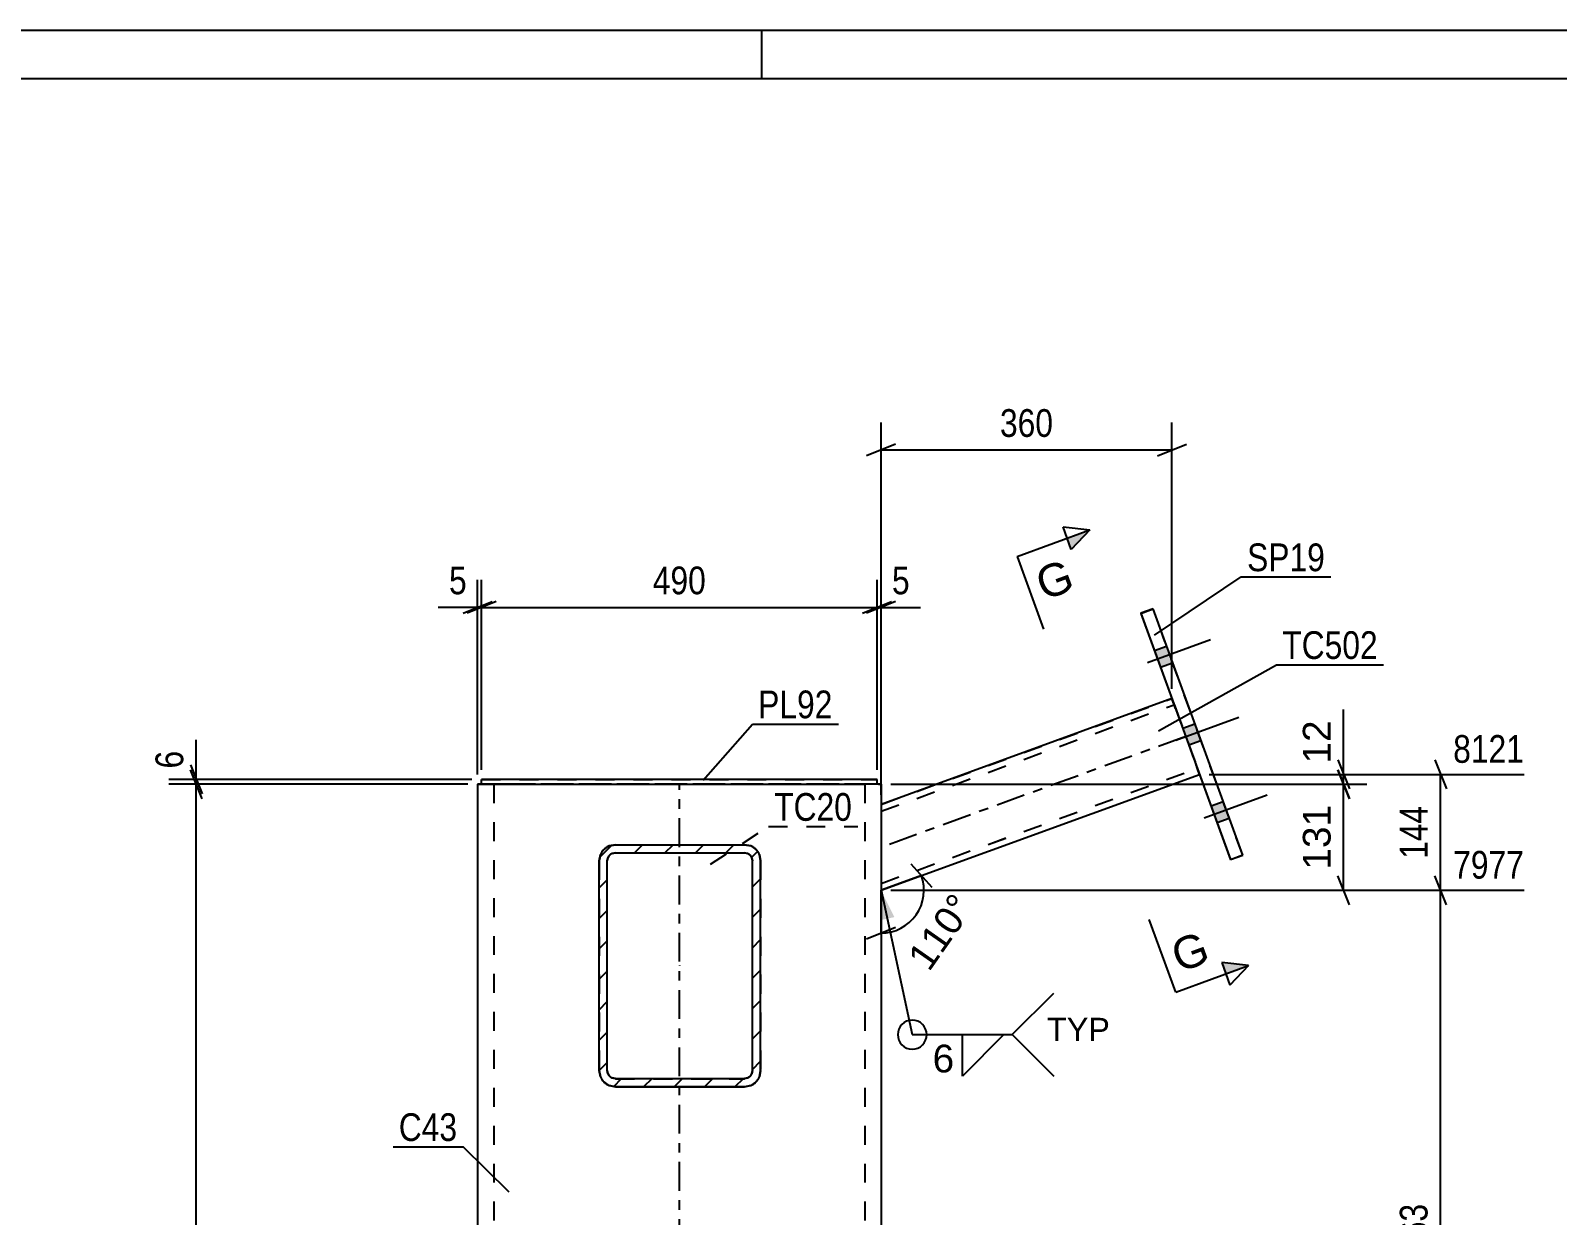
# Model space of a CAD drawing. Header units: millimetres. Extents: x -162 to 432, y -197 to 223.
# Drawn here: x 146.6 to 304.3, y 100.7 to 223.1 of the extents above; entities that cross this region are included whole.
import ezdxf

# ---------------------------------------------------------------- set-up
doc = ezdxf.new("R2010")
doc.units = ezdxf.units.MM
doc.linetypes.add('DXK_LINE_DOT2', pattern=[3.9198, 1.9599, -1.9599])
doc.linetypes.add('DXK_LINE_DOT3', pattern=[5.918699999999999, 2.979, -0.9799, 0.9799, -0.9799])
doc.styles.add('Arial', font='ARIAL.TTF', dxfattribs={"height": 0.2})
doc.styles.add('Arial Narrow', font='ARIALN.TTF', dxfattribs={"height": 0.2})

# ---------------------------------------------------------------- blocks, each defined once
blk = doc.blocks.new('Unknown-284928399-1134')
at = {"color": 5, "linetype": 'Continuous'}
for p, q in [((432.1239503270788, 223.1132225571547), (-161.8760496729213, 223.1132225571547)), ((222.1239503270787, 218.1132225571547), (222.1239503270787, 223.1132225571547)), ((427.1239503270788, 218.1132225571547), (-156.8760496729213, 218.1132225571547))]:
    blk.add_line(p, q, dxfattribs=at)
blk = doc.blocks.new('Part-284928399-2616 - 2602')
at = {"linetype": 'Continuous'}
h = blk.add_hatch(dxfattribs=at)
h.set_pattern_fill('', scale=0.7, style=0, pattern_type=0)
h.set_pattern_definition([(45, (205.3224310477787, 115.6688946271907), (-1.571544821187102, 1.571544821187102), [])])
h.paths.add_polyline_path([(205.322431047786, 137.3355616392897), (205.3224310477812, 115.6688946272806), (205.4492984935951, 115.0310888965062), (205.8105864124707, 114.4903833065187), (206.3512919938385, 114.1290953818857), (206.9890977144478, 114.0022279340491), (220.3224310477812, 114.0022279340488), (220.9602367683905, 114.1290953818857), (221.5009423497583, 114.4903833065185), (221.8622302686339, 115.0310888965062), (221.9890977144478, 115.6688946272806), (221.9890977144527, 137.3355616392897), (221.8622302686387, 137.9733673700644), (221.5009423497632, 138.5140729600516), (220.9602367683953, 138.8753608846845), (220.322431047786, 139.0022283325212), (206.9890977144527, 139.0022283325215), (206.3512919938433, 138.8753608846845), (205.8105864124755, 138.5140729600516), (205.4492984935999, 137.9733673700644)])
h.paths.add_polyline_path([(206.3998420634641, 137.9248172996707), (206.6701948541492, 138.1054612619873), (206.9890977144527, 138.1688949859056), (220.322431047786, 138.1688949859056), (220.6413339080895, 138.1054612619873), (220.9116866987746, 137.9248172996707), (221.0923306582112, 137.6544645046769), (221.1557643811194, 137.3355616392897), (221.1557643811145, 115.6688946272806), (221.0923306582063, 115.3499917618934), (220.9116866987698, 115.0796389668994), (220.6413339080846, 114.898995004583), (220.3224310477812, 114.8355612806648), (206.9890977144478, 114.8355612806648), (206.6701948541444, 114.898995004583), (206.3998420634592, 115.0796389668997), (206.2191981040227, 115.3499917618934), (206.1557643811145, 115.6688946272806), (206.1557643811194, 137.3355616392897), (206.2191981040275, 137.6544645046773)])
at = {"color": 2, "linetype": 'Continuous'}
for p, q in [((206.9890977144527, 139.0022283325215), (206.3512919938433, 138.8753608846845)), ((206.9890977144527, 139.0022283325215), (220.322431047786, 139.0022283325212)), ((220.9602367683953, 138.8753608846845), (220.322431047786, 139.0022283325212)), ((205.4492984935999, 137.9733673700644), (205.322431047786, 137.3355616392897)), ((205.3224310477812, 115.6688946272806), (205.322431047786, 137.3355616392897)), ((206.1557643811194, 137.3355616392897), (206.2191981040275, 137.6544645046773)), ((206.1557643811145, 115.6688946272806), (206.1557643811194, 137.3355616392897)), ((206.6701948541492, 138.1054612619873), (206.9890977144527, 138.1688949859056)), ((206.9890977006502, 138.1664046783711), (206.6701948403467, 138.1029709564751)), ((206.9890977006502, 138.1664046783711), (206.9890977144527, 138.1688949859056)), ((206.9890977144527, 138.1688949859056), (220.322431047786, 138.1688949859056)), ((206.9890977006502, 138.1664046783711), (220.3224310339835, 138.1664046783686)), ((220.3224310339835, 138.1664046783686), (220.322431047786, 138.1688949859056)), ((220.322431047786, 138.1688949859056), (220.6413339080895, 138.1054612619873)), ((220.641333894287, 138.1029709564727), (220.3224310339835, 138.1664046783686)), ((221.0923306582112, 137.6544645046769), (221.1557643811194, 137.3355616392897)), ((221.1557643811145, 115.6688946272806), (221.1557643811194, 137.3355616392897)), ((221.9890977144527, 137.3355616392897), (221.8622302686387, 137.9733673700644)), ((221.9890977144478, 115.6688946272806), (221.9890977144527, 137.3355616392897)), ((205.3224310477812, 115.6688946272806), (205.4492984935951, 115.0310888965062)), ((206.2191981040227, 115.3499917618934), (206.1557643811145, 115.6688946272806)), ((221.1557643811145, 115.6688946272806), (221.0923306582063, 115.3499917618934)), ((221.8622302686339, 115.0310888965062), (221.9890977144478, 115.6688946272806)), ((205.810586398673, 114.4878937537965), (205.8105864124707, 114.4903833065187)), ((206.3512919938385, 114.1290953818857), (206.9890977144478, 114.0022279340491)), ((206.9890977006502, 113.9997383968878), (206.3512919800409, 114.1266058406803)), ((206.9890977144478, 114.8355612806648), (206.6701948541444, 114.898995004583)), ((206.9890977144478, 114.8355612806648), (220.3224310477812, 114.8355612806648)), ((206.9890977006502, 113.9997383968878), (206.9890977144478, 114.0022279340491)), ((206.9890977144478, 114.0022279340491), (220.3224310477812, 114.0022279340488)), ((206.9890977006502, 113.9997383968878), (220.3224310339835, 113.9997383968853)), ((220.6413339080846, 114.898995004583), (220.3224310477812, 114.8355612806648)), ((220.3224310477812, 114.0022279340488), (220.9602367683905, 114.1290953818857)), ((220.9602367545928, 114.1266058406778), (220.3224310339835, 113.9997383968853)), ((220.3224310339835, 113.9997383968853), (220.3224310477812, 114.0022279340488)), ((221.5009423359607, 114.4878937537938), (221.5009423497583, 114.4903833065185))]:
    blk.add_line(p, q, dxfattribs=at)
at = {"color": 7, "linetype": 'DXK_LINE_DOT2'}
for p, q in [((206.3512919800409, 138.87287055463), (206.9890977006502, 138.9997379984224)), ((206.9890977006502, 138.9997379984224), (206.9890977144527, 139.0022283325215)), ((206.9890977006502, 138.9997379984224), (220.3224310339835, 138.99973799842)), ((220.3224310339835, 138.99973799842), (220.322431047786, 139.0022283325212)), ((220.3224310339835, 138.99973799842), (220.9602367545928, 138.8728705546272)), ((205.3224310339835, 137.3330713583203), (205.4492984797974, 137.9708770687629)), ((205.322431047786, 137.3355616392897), (205.3224310339835, 115.6664050369905)), ((206.219198090225, 137.6519742135415), (206.1557643673169, 137.3330713583203)), ((206.1557643673169, 137.3330713583203), (206.1557643811194, 137.3355616392897)), ((206.1557643673169, 115.6664050369903), (206.1557643673169, 137.3330713583203)), ((206.3998420496616, 137.9223269999168), (206.3998420634641, 137.9248172996707)), ((220.9116866849721, 137.9223269999141), (220.9116866987746, 137.9248172996707)), ((221.1557643673169, 137.3330713583176), (221.0923306444087, 137.6519742135387)), ((221.1557643673169, 137.3330713583176), (221.1557643811194, 137.3355616392897)), ((221.1557643673169, 115.6664050369876), (221.1557643673169, 137.3330713583176)), ((221.8622302548362, 137.9708770687599), (221.9890977006502, 137.3330713583172)), ((221.9890977144527, 137.3355616392897), (221.9890977006502, 115.6664050369876)), ((205.4492984797974, 115.0285993265475), (205.3224310339835, 115.6664050369905)), ((206.1557643673169, 115.6664050369903), (206.1557643811145, 115.6688946272806)), ((206.1557643673169, 115.6664050369903), (206.219198090225, 115.347502181769)), ((221.0923306444087, 115.3475021817663), (221.1557643673169, 115.6664050369876)), ((221.1557643673169, 115.6664050369876), (221.1557643811145, 115.6688946272806)), ((221.9890977006502, 115.6664050369876), (221.8622302548362, 115.0285993265446)), ((221.9890977006502, 115.6664050369876), (221.9890977144478, 115.6688946272806)), ((206.6701948403467, 114.8965054388354), (206.9890977006502, 114.8330717169388)), ((206.9890977006502, 114.8330717169388), (206.9890977144478, 114.8355612806648)), ((206.9890977006502, 114.8330717169388), (220.3224310339835, 114.8330717169364)), ((220.3224310339835, 114.8330717169364), (220.641333894287, 114.896505438833)), ((220.3224310339835, 114.8330717169364), (220.3224310477812, 114.8355612806648))]:
    blk.add_line(p, q, dxfattribs=at)
at = {"color": 7, "linetype": 'DXK_LINE_DOT3'}
blk.add_line((213.6557643573171, 126.4979527694832), (213.6557643812624, 126.5022281328934), dxfattribs=at)
at = {"color": 2, "linetype": 'Continuous'}
for centre, radius, start, end in [((206.9890977318132, 137.3355616566371), 1.666666679958127, 112.5000004567499, 157.5000004564774), ((220.3224310304255, 137.3355616566371), 1.66666667995812, 22.49999954352258, 67.49999954325013), ((206.9890977231343, 137.3355616479634), 0.8333333399792299, 112.5000004567526, 157.5000004564674), ((206.9890976919656, 137.3330713496518), 0.8333333266810705, 112.4999995430873, 157.4999995437202), ((220.3224310391101, 137.3355616479693), 0.8333333399716439, 22.49999954328529, 67.4999995434502), ((220.3224310426679, 137.3330713496495), 0.8333333266810575, 22.50000045624833, 67.50000045689985), ((206.9890977231295, 115.6688946186067), 0.8333333399791785, 202.4999995435002, 247.4999995432361), ((220.3224310391152, 115.668894618591), 0.8333333399585764, 292.5000004561776, 337.500000457087), ((206.9890977318084, 115.6688946099329), 1.666666679957913, 202.4999995435039, 247.4999995432464), ((206.9890976833038, 115.666405054352), 1.666666653394997, 202.5000004567472, 247.5000004564442), ((220.3224310304206, 115.6688946099329), 1.66666667995791, 292.5000004567536, 337.5000004564961), ((220.32243105133, 115.6664050543498), 1.666666653395263, 292.499999543551, 337.4999995432285)]:
    blk.add_arc(centre, radius, start, end, dxfattribs=at)
at = {"color": 7, "linetype": 'DXK_LINE_DOT2'}
for centre, radius, start, end in [((206.9890976833037, 137.3330713409581), 1.666666653395105, 112.499999543553, 157.4999995432411), ((220.32243105133, 137.3330713409556), 1.666666653394898, 22.50000045674067, 67.50000045644347), ((206.9890976919654, 115.6664050456585), 0.8333333266808655, 202.5000004562739, 247.5000004569183), ((220.3224310426684, 115.6664050456562), 0.833333326680869, 292.4999995430691, 337.4999995436955)]:
    blk.add_arc(centre, radius, start, end, dxfattribs=at)
blk = doc.blocks.new('Part-284928399-2638 - 2602')
at = {"color": 2, "linetype": 'Continuous'}
for p, q in [((234.0108684441312, 145.7441903062114), (193.1775351107978, 145.7441903062114)), ((193.1775351107978, 145.2441903146787), (193.1775351107978, 145.7441903062114)), ((193.1775351107978, 145.2441903146787), (194.5747457027964, 145.2441903146787)), ((234.0108684441312, 145.2441903146787), (232.6136578521222, 145.2441903146787)), ((234.0108684441312, 145.2441903146787), (234.0108684441312, 145.7441903062114))]:
    blk.add_line(p, q, dxfattribs=at)
at = {"color": 7, "linetype": 'DXK_LINE_DOT2'}
for p, q in [((193.1775351107978, 145.7366755537541), (234.0108684441312, 145.7366755537541)), ((193.1775351107978, 145.2366755622215), (193.1775351107978, 145.2441903146787)), ((193.1775351107978, 145.2366755622215), (193.1775351107978, 145.2441903146787)), ((234.0108684441312, 145.2366755622215), (193.1775351107978, 145.2366755622215)), ((232.6136578521222, 145.2441903146787), (194.5747457027964, 145.2441903146787)), ((234.0108684441312, 145.2366755622215), (234.0108684441312, 145.2441903146787)), ((234.0108684441312, 145.2441903146787), (234.0108684441312, 145.2366755622215))]:
    blk.add_line(p, q, dxfattribs=at)
blk = doc.blocks.new('Part-284928399-2661 - 2602')
at = {"linetype": 'Continuous'}
blk.add_hatch(color=2, dxfattribs=at).paths.add_polyline_path([(192.7608684441312, 31.21634803944252), (191.9608684322102, 32.61634801560066), (193.5608684560521, 32.61634801560066)])
at = {"color": 2, "linetype": 'Continuous'}
for p, q in [((192.7608684441312, 145.2436535466462), (193.014603335759, 145.2438883034841)), ((192.7608684441312, 145.2436535466462), (192.7608684441312, 97.32261047777375)), ((193.014603335759, 145.2438883034841), (193.1775351107978, 145.2439331793713)), ((194.5747457028045, 145.244190314679), (194.8185903362483, 145.2442202997881)), ((194.8185903362483, 145.2442202997881), (196.0942017774645, 145.2442669958263)), ((196.0942017774645, 145.2442669958263), (231.0942017774645, 145.2442669958263)), ((231.0942017774645, 145.2442669958263), (232.3698132186807, 145.2442202997881)), ((232.6136578521245, 145.244190314679), (232.3698132186807, 145.2442202997881)), ((234.1738002191699, 145.2438883034841), (234.0108684441312, 145.2439331793713)), ((234.1738002191699, 145.2438883034841), (234.4275351107978, 145.2436535466462)), ((234.4275351107978, 145.2436535466462), (234.4275351107978, 97.32261047777375)), ((192.7608684441312, 97.22261047777374), (192.7608684441312, 31.31008955223842)), ((234.4275351107978, 97.22261047777374), (234.4275351107978, 31.31008955223842)), ((192.7608684441312, 31.21634803944252), (191.9608684322102, 32.61634801560066)), ((191.9608684322102, 32.61634801560066), (193.5608684560521, 32.61634801560066)), ((193.5608684560521, 32.61634801560066), (192.7608684441312, 31.21634803944252)), ((192.7608684441312, 31.21008955223842), (192.7608684441312, 14.54372961016185)), ((234.4275351107978, 31.21008955223842), (234.4275351107978, 14.54372961016185))]:
    blk.add_line(p, q, dxfattribs=at)
at = {"color": 7, "linetype": 'DXK_LINE_DOT2'}
for p, q in [((193.014603335759, 145.2369775734165), (192.7608684441312, 145.2372123302542)), ((193.7371791735102, 145.2367785561791), (193.014603335759, 145.2369775734165)), ((193.1775351107978, 145.2439331793713), (193.7371791735102, 145.2440873207215)), ((193.7371791735102, 145.2440873207215), (194.5747457028045, 145.244190314679)), ((194.8185903362483, 145.2366455771125), (193.7371791735102, 145.2367785561791)), ((194.5544025566118, 145.2437709250652), (194.4275351107978, 145.2436535466462)), ((194.4275351107978, 145.2436535466462), (194.4275351107978, 97.32261047777375)), ((194.4275351107978, 145.2372123302542), (194.5544025566118, 145.2370949518353)), ((194.9156904754873, 145.243870433684), (194.5544025566118, 145.2437709250652)), ((194.5544025566118, 145.2370949518353), (194.9156904754873, 145.2369954432166)), ((196.0942017774645, 145.2365988810739), (194.8185903362483, 145.2366455771125)), ((195.4563960568552, 145.2439369232173), (194.9156904754873, 145.243870433684)), ((194.9156904754873, 145.2369954432166), (195.4563960568552, 145.2369289536833)), ((196.0942017774645, 145.2439602712362), (195.4563960568552, 145.2439369232173)), ((195.4563960568552, 145.2369289536833), (196.0942017774645, 145.236905605664)), ((196.0942017774645, 145.2439602712362), (231.0942017774645, 145.2439602712362)), ((196.0942017774645, 145.236905605664), (231.0942017774645, 145.236905605664)), ((196.0942017774645, 145.2365988810739), (231.0942017774645, 145.2365988810739)), ((231.7320074980738, 145.2439369232173), (231.0942017774645, 145.2439602712362)), ((231.0942017774645, 145.236905605664), (231.7320074980738, 145.2369289536833)), ((232.3698132186807, 145.2366455771125), (231.0942017774645, 145.2365988810739)), ((232.2727130794417, 145.243870433684), (231.7320074980738, 145.2439369232173)), ((231.7320074980738, 145.2369289536833), (232.2727130794417, 145.2369954432166)), ((232.6340009983172, 145.2437709250652), (232.2727130794417, 145.243870433684)), ((232.2727130794417, 145.2369954432166), (232.6340009983172, 145.2370949518353)), ((233.4512243814189, 145.2367785561791), (232.3698132186807, 145.2366455771125)), ((233.4512243814189, 145.2440873207215), (232.6136578521245, 145.244190314679)), ((232.7608684441312, 145.2436535466462), (232.6340009983172, 145.2437709250652)), ((232.6340009983172, 145.2370949518353), (232.7608684441312, 145.2372123302542)), ((232.7608684441312, 145.2436535466462), (232.7608684441312, 97.32261047777375)), ((234.0108684441312, 145.2439331793713), (233.4512243814189, 145.2440873207215)), ((234.1738002191699, 145.2369775734165), (233.4512243814189, 145.2367785561791)), ((234.4275351107978, 145.2372123302542), (234.1738002191699, 145.2369775734165)), ((194.4275351107978, 97.22261047777374), (194.4275351107978, 31.31008955223842)), ((232.7608684441312, 97.22261047777374), (232.7608684441312, 31.31008955223842)), ((194.4275351107978, 31.21008955223842), (194.4275351107978, 2.03636843168448)), ((232.7608684441312, 31.21008955223842), (232.7608684441312, 2.03636843168448)), ((192.7608684441312, 14.54372961016185), (192.7608684441312, 2.03636843168448)), ((234.4275351107978, 14.54372961016185), (234.4275351107978, 2.03636843168448)), ((193.014603335759, 2.043044404914232), (192.7608684441312, 2.042809648076457)), ((192.7608684441312, 2.03636843168448), (192.7608684441312, 2.042809648076457)), ((192.7608684441312, 2.03636843168448), (193.014603335759, 2.036133674846553)), ((193.7371791735102, 2.043243422151647), (193.014603335759, 2.043044404914232)), ((193.014603335759, 2.036133674846553), (193.7371791735102, 2.035934657609137)), ((194.8185903362483, 2.043376401218268), (193.7371791735102, 2.043243422151647)), ((193.7371791735102, 2.035934657609137), (194.8185903362483, 2.035801678542668)), ((194.4275351107978, 2.042809648076457), (194.5544025566118, 2.042927026495268)), ((194.4275351107978, 2.03636843168448), (194.4275351107978, 2.042809648076457)), ((194.5544025566118, 2.036251053265516), (194.4275351107978, 2.03636843168448)), ((194.5544025566118, 2.042927026495268), (194.9156904754873, 2.043026535113976)), ((194.9156904754873, 2.036151544646808), (194.5544025566118, 2.036251053265516)), ((196.0942017774645, 2.043423097256645), (194.8185903362483, 2.043376401218268)), ((194.8185903362483, 2.035801678542668), (196.0942017774645, 2.035754982504292)), ((194.9156904754873, 2.043026535113976), (195.4563960568552, 2.043093024647286)), ((195.4563960568552, 2.036085055113498), (194.9156904754873, 2.036151544646808)), ((195.4563960568552, 2.043093024647286), (196.0942017774645, 2.043116372666551)), ((196.0942017774645, 2.036061707094385), (195.4563960568552, 2.036085055113498)), ((196.0942017774645, 2.043423097256645), (231.0942017774645, 2.043423097256645)), ((196.0942017774645, 2.043116372666551), (231.0942017774645, 2.043116372666551)), ((196.0942017774645, 2.036061707094385), (231.0942017774645, 2.036061707094385)), ((196.0942017774645, 2.035754982504292), (231.0942017774645, 2.035754982504292)), ((232.3698132186807, 2.043376401218268), (231.0942017774645, 2.043423097256645)), ((231.0942017774645, 2.043116372666551), (231.7320074980738, 2.043093024647286)), ((231.7320074980738, 2.036085055113498), (231.0942017774645, 2.036061707094385)), ((231.0942017774645, 2.035754982504292), (232.3698132186807, 2.035801678542668)), ((231.7320074980738, 2.043093024647286), (232.2727130794417, 2.043026535113976)), ((232.2727130794417, 2.036151544646808), (231.7320074980738, 2.036085055113498)), ((232.2727130794417, 2.043026535113976), (232.6340009983172, 2.042927026495268)), ((232.6340009983172, 2.036251053265516), (232.2727130794417, 2.036151544646808)), ((233.4512243814189, 2.043243422151647), (232.3698132186807, 2.043376401218268)), ((232.3698132186807, 2.035801678542668), (233.4512243814189, 2.035934657609137)), ((232.6340009983172, 2.042927026495268), (232.7608684441312, 2.042809648076457)), ((232.7608684441312, 2.03636843168448), (232.6340009983172, 2.036251053265516)), ((232.7608684441312, 2.03636843168448), (232.7608684441312, 2.042809648076457)), ((234.1738002191699, 2.043044404914232), (233.4512243814189, 2.043243422151647)), ((233.4512243814189, 2.035934657609137), (234.1738002191699, 2.036133674846553)), ((234.4275351107978, 2.042809648076457), (234.1738002191699, 2.043044404914232)), ((234.1738002191699, 2.036133674846553), (234.4275351107978, 2.03636843168448)), ((234.4275351107978, 2.03636843168448), (234.4275351107978, 2.042809648076457))]:
    blk.add_line(p, q, dxfattribs=at)
at = {"color": 7, "linetype": 'DXK_LINE_DOT3'}
for p, q in [((213.5942017774645, 97.32261047777375), (213.5942017774645, 145.240432937915)), ((213.5942017774645, 31.31008955223842), (213.5942017774645, 97.22261047777374)), ((213.5942017774645, 2.039589039880468), (213.5942017774645, 31.21008955223842))]:
    blk.add_line(p, q, dxfattribs=at)
at = {"color": 2, "linetype": 'Continuous'}
blk.add_circle((192.7608684441312, 32.11634801560066), 1, dxfattribs=at)
blk = doc.blocks.new('Part-284928399-2689 - 2602')
at = {"color": 2, "linetype": 'Continuous'}
for p, q in [((262.5134233982166, 163.3589264921907), (261.2605001725818, 162.902898903585)), ((261.2605001725818, 162.902898903585), (270.523560718412, 137.4528963136766)), ((261.2605001725818, 162.902898903585), (261.2605226244893, 162.8979227810547)), ((261.2605226244893, 162.8979227810547), (261.2621020961913, 162.8984976627847)), ((261.2605226244893, 162.8979227810547), (264.4659981103476, 154.0909675621656)), ((271.7764839440467, 137.9089239022823), (262.5134233982166, 163.3589264921907)), ((267.3161705859878, 146.2601975345013), (270.5235831703195, 137.4479201911459)), ((270.523560718412, 137.4528963136766), (271.7764839440467, 137.9089239022823)), ((270.523560718412, 137.4528963136766), (270.5235831703195, 137.4479201911459)), ((271.7765063959542, 137.9039477797519), (270.5235831703195, 137.4479201911459)), ((271.7765063959542, 137.9039477797519), (271.7749044723447, 137.9083490205523)), ((271.7764839440467, 137.9089239022823), (271.7765063959542, 137.9039477797519))]:
    blk.add_line(p, q, dxfattribs=at)
at = {"color": 7, "linetype": 'DXK_LINE_DOT2'}
for p, q in [((261.2621020961913, 162.8984976627847), (262.5134458501241, 163.3539503696601)), ((262.5134458501241, 163.3539503696601), (262.5134233982166, 163.3589264921907)), ((271.7749044723447, 137.9083490205523), (262.5134458501241, 163.3539503696601)), ((264.4659981103476, 154.0909675621656), (267.3161705859878, 146.2601975345013))]:
    blk.add_line(p, q, dxfattribs=at)
blk = doc.blocks.new('Bolt-284928399-2714 - 2602')
at = {"linetype": 'Continuous'}
for points in [[(262.6570892204777, 159.0649018502016), (263.2841271745103, 157.3421324183526), (264.5370504002178, 157.7981600069841), (263.9100124461852, 159.5209294388331)], [(262.6570963014639, 159.0633324577112), (263.2841342554966, 157.3405630258622), (264.537057481204, 157.7965906144937), (263.9100195271714, 159.5193600463427)], [(262.6571033824501, 159.0617630652209), (263.2841413364828, 157.3389936333719), (264.5370645621903, 157.7950212220034), (263.9100266081576, 159.5177906538524)], [(265.5785160080087, 151.0383625718458), (266.2055539620414, 149.3155931399967), (267.4584771877489, 149.7716207286282), (266.8314392337162, 151.4943901604773)], [(265.5785301699811, 151.0352237868652), (266.2055681240138, 149.312454355016), (267.4584913497213, 149.7684819436475), (266.8314533956886, 151.4912513754967)], [(268.4999427955398, 143.01182329349), (269.1269807495725, 141.2890538616409), (270.3799039752799, 141.7450814502724), (269.7528660212473, 143.4678508821215)], [(268.499949876526, 143.0102539009997), (269.1269878305586, 141.2874844691506), (270.3799110562661, 141.7435120577821), (269.7528731022335, 143.4662814896312)], [(268.4999569575122, 143.0086845085094), (269.1269949115448, 141.2859150766602), (270.3799181372523, 141.7419426652917), (269.7528801832196, 143.4647120971409)]]:
    blk.add_hatch(color=1, dxfattribs=at).paths.add_polyline_path(points)
at = {"color": 1, "linetype": 'Continuous'}
for p, q in [((261.9526080760093, 157.8329947182993), (268.4521473090401, 160.1986378341997)), ((261.9526151569955, 157.831425325809), (268.4521543900263, 160.1970684417093)), ((261.9526222379817, 157.8298559333187), (268.4521614710125, 160.195499049219)), ((262.6570892204777, 159.0649018502016), (263.9100124461852, 159.5209294388331)), ((262.6570963014639, 159.0633324577112), (263.9100195271714, 159.5193600463427)), ((262.6571033824501, 159.0617630652209), (263.9100266081576, 159.5177906538524)), ((263.2841271745103, 157.3421324183526), (264.5370504002178, 157.7981600069841)), ((263.2841342554966, 157.3405630258622), (264.537057481204, 157.7965906144937)), ((263.2841413364828, 157.3389936333719), (264.5370645621903, 157.7950212220034)), ((264.8740348635403, 149.8064554399435), (271.3735740965711, 152.1720985558439)), ((264.8740490255127, 149.8033166549629), (271.3735882585435, 152.1689597708632)), ((265.5785160080087, 151.0383625718458), (266.8314392337162, 151.4943901604773)), ((265.5785301699811, 151.0352237868652), (266.8314533956886, 151.4912513754967)), ((266.2055539620414, 149.3155931399967), (267.4584771877489, 149.7716207286282)), ((266.2055681240138, 149.312454355016), (267.4584913497213, 149.7684819436475)), ((267.7954616510714, 141.7799161615877), (274.2950008841021, 144.1455592774881)), ((267.7954687320575, 141.7783467690974), (274.2950079650884, 144.1439898849977)), ((267.7954758130438, 141.7767773766071), (274.2950150460746, 144.1424204925074)), ((268.4999427955398, 143.01182329349), (269.7528660212473, 143.4678508821215)), ((268.499949876526, 143.0102539009997), (269.7528731022335, 143.4662814896312)), ((268.4999569575122, 143.0086845085094), (269.7528801832196, 143.4647120971409)), ((269.1269807495725, 141.2890538616409), (270.3799039752799, 141.7450814502724)), ((269.1269878305586, 141.2874844691506), (270.3799110562661, 141.7435120577821)), ((269.1269949115448, 141.2859150766602), (270.3799181372523, 141.7419426652917))]:
    blk.add_line(p, q, dxfattribs=at)
blk = doc.blocks.new('Part-284928399-2750 - 2602')
at = {"color": 2, "linetype": 'Continuous'}
for p, q in [((264.4669530808721, 154.0913151436428), (234.4275351114042, 143.1578412804104)), ((234.4275351113629, 134.2896914240072), (267.3171255564976, 146.260545115973)), ((234.4275351113557, 134.2886485592265), (267.317130253218, 146.2595039606649))]:
    blk.add_line(p, q, dxfattribs=at)
at = {"color": 7, "linetype": 'DXK_LINE_DOT2'}
for p, q in [((234.4275351113945, 143.1567984156296), (264.4669577775925, 154.0902739883346)), ((234.4275351114017, 142.4483892918982), (264.6949668789233, 153.4648535414295)), ((234.427535111392, 142.4473464271173), (264.6949715756413, 153.4638123861213)), ((264.4669577775925, 154.0902739883346), (264.4669530808721, 154.0913151436428)), ((264.4669530808721, 154.0913151436428), (264.501665691767, 153.9960357925088)), ((264.5016712343029, 153.9948071393715), (264.4669577775925, 154.0902739883346)), ((264.501665691767, 153.9960357925088), (264.6005196899296, 153.724515658779)), ((264.6005259495136, 153.7231280526569), (264.5016712343029, 153.9948071393715)), ((264.6005196899296, 153.724515658779), (264.7484654502545, 153.3180912214765)), ((264.6949058390365, 153.4637884599104), (264.6005259495136, 153.7231280526569)), ((264.6949058390365, 153.4637884599104), (267.0356178838356, 147.0327278828308)), ((264.6949715756413, 153.4638123861213), (264.6949668789233, 153.4648535414295)), ((264.7123231843696, 153.4172138658623), (264.6949668789233, 153.4648535414295)), ((264.7123283039977, 153.4160789616395), (264.6949715756413, 153.4638123861213)), ((264.8357230636145, 153.0782415803463), (264.7123231843696, 153.4172138658623)), ((264.7480391451412, 153.3179360588227), (264.7123283039977, 153.4160789616395)), ((264.7617556616018, 153.2802394182823), (264.7480391451412, 153.3179360588227)), ((264.7484654502545, 153.3180912214765), (267.0356111451372, 147.0342216979412)), ((264.8357287813215, 153.0769740951369), (264.7617556616018, 153.2802394182823)), ((264.8357230636145, 153.0782415803463), (266.9483545527686, 147.2738450091707)), ((264.8357287813215, 153.0769740951369), (266.948360270478, 147.2725775239617)), ((234.4275351113678, 134.9991434125198), (267.0891117584488, 146.8870067181866)), ((234.4275351113581, 134.9981005477389), (267.0891164551692, 146.8859655628784)), ((267.0223276724883, 147.0705796860253), (266.9483545527686, 147.2738450091707)), ((266.948360270478, 147.2725775239617), (267.0717601497206, 146.9336052384454)), ((267.0717550300924, 146.9347401426679), (267.0223276724883, 147.0705796860253)), ((267.0356111451372, 147.0342216979412), (267.183557384579, 146.6276910516504)), ((267.1835636441605, 146.6263034455287), (267.0356178838356, 147.0327278828308)), ((267.0891117584488, 146.8870067181866), (267.0717550300924, 146.9347401426679)), ((267.0717601497206, 146.9336052384454), (267.0891164551692, 146.8859655628784)), ((267.0891164551692, 146.8859655628784), (267.0891117584488, 146.8870067181866)), ((267.183557384579, 146.6276910516504), (267.2824120997873, 146.356011964936)), ((267.2824176423231, 146.3547833117987), (267.1835636441605, 146.6263034455287)), ((267.2824120997873, 146.356011964936), (267.3171255564976, 146.260545115973)), ((267.317130253218, 146.2595039606649), (267.2824176423231, 146.3547833117987)), ((267.317130253218, 146.2595039606649), (267.3171255564976, 146.260545115973)), ((234.4275351114042, 143.1578412804104), (234.4275351113557, 134.2886485592265))]:
    blk.add_line(p, q, dxfattribs=at)
at = {"color": 7, "linetype": 'DXK_LINE_DOT3'}
blk.add_line((265.8920416670487, 150.1754095516052), (234.4275351113799, 138.7232449190068), dxfattribs=at)
blk = doc.blocks.new('Part-284928399-2755 - 2602')
at = {"color": 7, "linetype": 'DXK_LINE_DOT2'}
for p, q in [((206.989097632586, 138.9920698712309), (206.3512919119767, 138.8652024275648)), ((206.989097632586, 138.9920698712309), (220.3224309659194, 138.9920698712334)), ((206.9890976475988, 138.9892775677905), (206.989097632586, 138.9920698712309)), ((220.3224309659194, 138.9920698712334), (220.3224309809321, 138.9892775677905)), ((220.9602366865287, 138.8652024275673), (220.3224309659194, 138.9920698712334)), ((205.4492984117333, 137.9632089425958), (205.3224309659194, 137.3254032327886)), ((205.3224309659194, 137.3254032327886), (205.3224309809369, 115.6559438393305)), ((206.1557642992527, 137.3254032327889), (206.2191980221609, 137.6443060876927)), ((206.1557643142679, 137.3226108729004), (206.1557642992527, 137.3254032327889)), ((206.1557642992527, 115.6587369330427), (206.1557642992527, 137.3254032327889)), ((206.219198037176, 137.6415137386051), (206.2191980221609, 137.6443060876927)), ((206.6701947722826, 138.095302830177), (206.989097632586, 138.1587365520099)), ((206.9890976476012, 138.1559442203455), (206.989097632586, 138.1587365520099)), ((206.989097632586, 138.1587365520099), (220.3224309659194, 138.1587365520123)), ((220.3224309809345, 138.1559442203455), (220.3224309659194, 138.1587365520123)), ((220.3224309659194, 138.1587365520123), (220.6413338262228, 138.0953028301795)), ((221.0923305913597, 137.6415137386051), (221.0923305763445, 137.6443060876954)), ((221.0923305763445, 137.6443060876954), (221.1557642992527, 137.3254032327916)), ((221.1557643142679, 137.3226108729004), (221.1557642992527, 137.3254032327916)), ((221.1557642992527, 115.6587369330454), (221.1557642992527, 137.3254032327916)), ((221.989097632586, 137.3254032327916), (221.8622301867721, 137.9632089425989)), ((221.989097632586, 137.3254032327916), (221.9890976476036, 115.6559438393305)), ((205.3224309659194, 115.6587369330423), (205.4492984117333, 115.0209312232351)), ((206.1557643142703, 115.6559438393305), (206.1557642992527, 115.6587369330427)), ((206.2191980221609, 115.3398340781389), (206.1557642992527, 115.6587369330427)), ((221.1557642992527, 115.6587369330454), (221.0923305763445, 115.3398340781417)), ((221.1557643142703, 115.6559438393305), (221.1557642992527, 115.6587369330454)), ((221.8622301867721, 115.0209312232382), (221.989097632586, 115.6587369330454)), ((205.4492984267509, 115.0181381079215), (205.4492984117333, 115.0209312232351)), ((206.3512919119767, 114.1189377382667), (206.989097632586, 113.9920702946006)), ((206.989097632586, 114.8254036138217), (206.6701947722826, 114.8888373356548)), ((206.9890976476036, 114.8226104918854), (206.989097632586, 114.8254036138217)), ((206.989097632586, 114.8254036138217), (220.3224309659194, 114.8254036138241)), ((206.989097632586, 113.9920702946006), (220.3224309659194, 113.9920702946031)), ((206.9890976476036, 113.9892771444405), (206.989097632586, 113.9920702946006)), ((220.6413338262228, 114.8888373356572), (220.3224309659194, 114.8254036138241)), ((220.3224309809369, 114.8226104918854), (220.3224309659194, 114.8254036138241)), ((220.3224309659194, 113.9920702946031), (220.9602366865287, 114.1189377382692)), ((220.3224309809369, 113.9892771444405), (220.3224309659194, 113.9920702946031)), ((221.8622302017897, 115.0181381079215), (221.8622301867721, 115.0209312232382))]:
    blk.add_line(p, q, dxfattribs=at)
at = {"color": 7, "linetype": 'DXK_LINE_DOT3'}
blk.add_line((213.6557643234677, 126.487437008055), (213.6557642882921, 126.4939104299372), dxfattribs=at)
at = {"color": 7, "linetype": 'DXK_LINE_DOT2'}
for centre, radius, start, end in [((206.9890976141553, 137.3254032143422), 1.666666652565148, 112.4999995150272, 157.4999995147238), ((220.3224309843502, 137.3254032143444), 1.666666652565315, 22.50000048530451, 67.5000004849813), ((206.9890976233592, 137.3254032235782), 0.8333333262661645, 112.4999995145533, 157.4999995151755), ((220.3224309751462, 137.3254032235806), 0.8333333262662609, 22.50000048484698, 67.50000048545164), ((206.9890976233591, 115.6587369422536), 0.8333333262660715, 202.5000004848419, 247.5000004854575), ((220.3224309751461, 115.6587369422559), 0.8333333262660706, 292.499999514555, 337.4999995151887), ((206.9890976141552, 115.6587369514896), 1.66666665256531, 202.5000004853041, 247.5000004849811), ((220.3224309843501, 115.6587369514918), 1.666666652565148, 292.4999995150272, 337.4999995147238)]:
    blk.add_arc(centre, radius, start, end, dxfattribs=at)
blk = doc.blocks.new('StraightDimension-284928399-2887 - 2602')
at = {"color": 7, "linetype": 'Continuous'}
for p, q in [((292.8101999981584, 132.789934084542), (291.6101999504747, 135.7899342037513)), ((235.4275278058783, 134.2899341441467), (300.8226999743165, 134.2899341441467)), ((292.2101999743165, 62.21010834060499), (292.2101999743165, 134.2899341441467)), ((291.6101999504747, 63.71010840020963), (292.8101999981584, 60.71010828100034)), ((258.9194585655443, 62.21010834060499), (300.8226999743165, 62.21010834060499))]:
    blk.add_line(p, q, dxfattribs=at)
at = {"color": 0, "linetype": 'Continuous'}
blk.add_wipeout([(301.4226999743165, 134.88993414414674), (301.4226999743165, 139.0899341441467), (292.9101999743166, 139.0899341441467), (292.9101999743166, 134.88993414414674)], dxfattribs=at)
at = {"color": 0}
blk.add_wipeout([(291.46017091007695, 102.5062734462455), (287.26017091010533, 102.50625801878405), (287.26020217826374, 93.99375801884153), (291.46020217823553, 93.99377344630292)], dxfattribs=at)
at = {"color": 3, "linetype": 'Continuous', "style": 'Arial Narrow'}
blk.add_text('7977', height=2.86328125, dxfattribs=at).set_placement((293.5101999743165, 135.4899341441467))
at = {"color": 3, "style": 'Arial Narrow'}
blk.add_text('3263', height=2.86328125, rotation=90.0002104591497, dxfattribs=at).set_placement((290.8601999743165, 94.59377124237582))
blk = doc.blocks.new('AngleDimension-284928399-2823 - 2602')
at = {"color": 7, "linetype": 'Continuous'}
for p, q in [((238.5868586163452, 135.8038095551208), (234.4275351132173, 134.289936803805)), ((235.3672275305846, 134.6319575060179), (238.5868586163452, 135.8038095551208)), ((237.5100120698153, 137.0081358076997), (239.6637051628751, 134.5994833025419)), ((234.4275351132011, 129.8636762250715), (234.4275351132173, 134.289936803805)), ((232.9275350535965, 129.2636762012296), (235.9275351728058, 130.4636762489133))]:
    blk.add_line(p, q, dxfattribs=at)
blk.add_arc((234.4275351132172, 134.2899368038049), 4.426260578733436, 269.9999999997916, 20.0000340769789, dxfattribs=at)
at = {"color": 0}
blk.add_wipeout([(244.94723872854047, 132.70461913666387), (241.50687503727306, 135.1137471265824), (236.07457373969316, 127.35613017039442), (239.51493743096057, 124.94700218047589)], dxfattribs=at)
at = {"color": 3, "style": 'Arial'}
blk.add_text('110°', height=2.865234375, rotation=54.99821875460771, dxfattribs=at).set_placement((239.3676180450537, 125.7826438492168))
blk = doc.blocks.new('StraightDimension-284928399-2842 - 2602')
at = {"color": 7, "linetype": 'Continuous'}
for p, q in [((163.1078199108133, 147.244190365816), (164.307819958497, 144.2441902466067)), ((164.307819958497, 143.7404328788455), (163.1078199108133, 146.7404329980548)), ((192.1775351107978, 145.7441903062113), (160.8578199346552, 145.7441903062113)), ((191.7608684441311, 145.2404329384501), (160.8578199346552, 145.2404329384501)), ((163.7078199346551, 145.2404329384501), (163.7078199346551, 145.7441903062113))]:
    blk.add_line(p, q, dxfattribs=at)
at = {"color": 0}
blk.add_wipeout([(162.95781101564998, 149.297317510118), (158.7578110156783, 149.29730208265653), (158.75782213860248, 146.269177082677), (162.9578221385742, 146.2691925101384)], dxfattribs=at)
at = {"color": 7, "linetype": 'Continuous'}
blk.add_line((163.7078199346551, 145.7441903062113), (163.7078199346551, 149.8223153062113), dxfattribs=at)
blk.add_line((163.7078199346551, 145.7441903062113), (163.7078199346551, 149.8223153062113), dxfattribs=at)
at = {"color": 3, "style": 'Arial Narrow'}
blk.add_text('6', height=2.86328125, rotation=90.0002104591497, dxfattribs=at).set_placement((162.3578199346552, 146.8691903062113))
blk = doc.blocks.new('StraightDimension-284928399-2837 - 2602')
at = {"color": 7, "linetype": 'Continuous'}
for p, q in [((164.307819958497, 143.7404328788455), (163.1078199108133, 146.7404329980548)), ((191.7608684441311, 145.2404329384501), (160.8578199346552, 145.2404329384501)), ((163.7078199346551, 2.035908255186229), (163.7078199346551, 145.2404329384501)), ((163.1078199108133, 3.535908314790873), (164.307819958497, 0.5359081955815839)), ((179.2608684441311, 2.035908255186229), (160.8578199346552, 2.035908255186229))]:
    blk.add_line(p, q, dxfattribs=at)
at = {"color": 0}
blk.add_wipeout([(162.9577908704157, 77.89442280068786), (158.757790870444, 77.89440737322641), (158.75782213860248, 69.3819073732839), (162.95782213857416, 69.38192280074533)], dxfattribs=at)
at = {"color": 3, "style": 'Arial Narrow'}
blk.add_text('8109', height=2.86328125, rotation=90.0002104591497, dxfattribs=at).set_placement((162.3578199346552, 69.98192059681818))
blk = doc.blocks.new('StraightDimension-284928399-2779 - 2602')
at = {"color": 7, "linetype": 'Continuous'}
for p, q in [((234.4275351132495, 144.1461966755976), (234.4275351132495, 182.6323245680069)), ((264.4669519758604, 155.0915601213659), (264.4669519758604, 182.6323245680069)), ((235.9275351728541, 180.3823245918487), (232.9275350536448, 179.182324544165)), ((234.4275351132495, 179.7823245680069), (264.4669519758604, 179.7823245680069)), ((262.9669519162558, 179.182324544165), (265.9669520354651, 180.3823245918487))]:
    blk.add_line(p, q, dxfattribs=at)
at = {"color": 0}
blk.add_wipeout([(252.78943104455502, 180.5323245680069), (252.78943104455502, 184.732324568007), (246.10505604455497, 184.732324568007), (246.10505604455497, 180.5323245680069)], dxfattribs=at)
at = {"color": 3, "style": 'Arial Narrow'}
blk.add_text('360', height=2.86328125, dxfattribs=at).set_placement((246.7050560445549, 181.1323245680069))
blk = doc.blocks.new('StraightDimension-284928399-2787 - 2602')
at = {"color": 7, "linetype": 'Continuous'}
for p, q in [((234.0108684441311, 146.7441903062113), (234.0108684441311, 166.371259301218)), ((234.4275351107978, 146.2404329384501), (234.4275351107978, 166.371259301218)), ((232.5108683845265, 162.9212592773761), (235.5108685037358, 164.1212593250598)), ((235.9275351704025, 164.1212593250598), (232.9275350511932, 162.9212592773761)), ((234.0108684441311, 163.521259301218), (234.4275351107978, 163.521259301218))]:
    blk.add_line(p, q, dxfattribs=at)
at = {"color": 0}
blk.add_wipeout([(237.98066011079783, 164.271259301218), (237.98066011079783, 168.47125930121805), (234.95253511079778, 168.47125930121805), (234.95253511079778, 164.271259301218)], dxfattribs=at)
at = {"color": 7, "linetype": 'Continuous'}
blk.add_line((234.4275351107978, 163.521259301218), (238.5056601107978, 163.521259301218), dxfattribs=at)
blk.add_line((234.4275351107978, 163.521259301218), (238.5056601107978, 163.521259301218), dxfattribs=at)
at = {"color": 3, "style": 'Arial Narrow'}
blk.add_text('5', height=2.86328125, dxfattribs=at).set_placement((235.5525351107978, 164.871259301218))
blk = doc.blocks.new('StraightDimension-284928399-2793 - 2602')
at = {"color": 7, "linetype": 'Continuous'}
for p, q in [((193.1775351107978, 146.7441903062113), (193.1775351107978, 166.371259301218)), ((234.0108684441311, 146.7441903062113), (234.0108684441311, 166.371259301218)), ((194.6775351704025, 164.1212593250598), (191.6775350511932, 162.9212592773761)), ((232.5108683845265, 162.9212592773761), (235.5108685037358, 164.1212593250598)), ((193.1775351107978, 163.521259301218), (234.0108684441311, 163.521259301218))]:
    blk.add_line(p, q, dxfattribs=at)
at = {"color": 0}
blk.add_wipeout([(216.93638927746449, 164.271259301218), (216.93638927746449, 168.47125930121805), (210.2520142774645, 168.47125930121805), (210.2520142774645, 164.271259301218)], dxfattribs=at)
at = {"color": 3, "style": 'Arial Narrow'}
blk.add_text('490', height=2.86328125, dxfattribs=at).set_placement((210.8520142774645, 164.871259301218))
blk = doc.blocks.new('StraightDimension-284928399-2801 - 2602')
at = {"color": 7, "linetype": 'Continuous'}
for p, q in [((192.7608684441311, 146.2404329384501), (192.7608684441311, 166.371259301218)), ((193.1775351107978, 146.7441903062113), (193.1775351107978, 166.371259301218)), ((191.2608683845265, 162.9212592773761), (194.2608685037358, 164.1212593250598)), ((194.6775351704025, 164.1212593250598), (191.6775350511932, 162.9212592773761)), ((192.7608684441311, 163.521259301218), (193.1775351107978, 163.521259301218))]:
    blk.add_line(p, q, dxfattribs=at)
at = {"color": 0}
blk.add_wipeout([(192.2358684441312, 164.271259301218), (192.2358684441312, 168.47125930121805), (189.2077434441312, 168.47125930121805), (189.2077434441312, 164.271259301218)], dxfattribs=at)
at = {"color": 7, "linetype": 'Continuous'}
blk.add_line((192.7608684441311, 163.521259301218), (188.6827434441311, 163.521259301218), dxfattribs=at)
blk.add_line((192.7608684441311, 163.521259301218), (188.6827434441311, 163.521259301218), dxfattribs=at)
at = {"color": 3, "style": 'Arial Narrow'}
blk.add_text('5', height=2.86328125, dxfattribs=at).set_placement((189.8077434441311, 164.871259301218))
blk = doc.blocks.new('StraightDimension-284928399-2895 - 2602')
at = {"color": 7, "linetype": 'Continuous'}
for p, q in [((291.6101999504731, 147.7607901530089), (292.8101999981568, 144.7607900337996)), ((268.3171244515573, 146.2607900934043), (300.822699974315, 146.2607900934043)), ((292.2101999743149, 134.2899341441467), (292.2101999743149, 146.2607900934043)), ((292.8101999981568, 132.789934084542), (291.6101999504731, 135.7899342037513)), ((235.4275278058783, 134.2899341441467), (300.822699974315, 134.2899341441467))]:
    blk.add_line(p, q, dxfattribs=at)
at = {"color": 0, "linetype": 'Continuous'}
blk.add_wipeout([(301.42269997431487, 146.8607900934043), (301.42269997431487, 151.06079009340428), (292.91019997431493, 151.06079009340428), (292.91019997431493, 146.8607900934043)], dxfattribs=at)
at = {"color": 0}
blk.add_wipeout([(291.4601776251536, 143.61755182265748), (287.260177625182, 143.61753639519608), (287.2602021782624, 136.93316139524117), (291.46020217823406, 136.93317682270256)], dxfattribs=at)
at = {"color": 3, "linetype": 'Continuous', "style": 'Arial Narrow'}
blk.add_text('8121', height=2.86328125, dxfattribs=at).set_placement((293.510199974315, 147.4607900934043))
at = {"color": 3, "style": 'Arial Narrow'}
blk.add_text('144', height=2.86328125, rotation=90.0002104591497, dxfattribs=at).set_placement((290.8601999743149, 137.5331746187755))
blk = doc.blocks.new('StraightDimension-284928399-6403 - 2602')
at = {"color": 7, "linetype": 'Continuous'}
for p, q in [((281.598146377152, 147.7607901530089), (282.7981464248357, 144.7607900337996)), ((282.7981464248357, 143.7404328788455), (281.598146377152, 146.7404329980548)), ((235.4275351107978, 145.2404329384501), (284.5981464009939, 145.2404329384501)), ((268.3171244515573, 146.2607900934043), (284.5981464009939, 146.2607900934043)), ((282.1981464009939, 145.2404329384501), (282.1981464009939, 146.2607900934043))]:
    blk.add_line(p, q, dxfattribs=at)
at = {"color": 0}
blk.add_wipeout([(281.4481278613481, 152.43305792229336), (277.2481278613765, 152.4330424948319), (277.2481486049413, 146.78577686987), (281.44814860491306, 146.7857922973314)], dxfattribs=at)
at = {"color": 7, "linetype": 'Continuous'}
blk.add_line((282.1981464009939, 146.2607900934043), (282.1981464009939, 152.9580557184043), dxfattribs=at)
blk.add_line((282.1981464009939, 146.2607900934043), (282.1981464009939, 152.9580557184043), dxfattribs=at)
at = {"color": 3, "style": 'Arial'}
blk.add_text('12', height=2.865234375, rotation=90.0002104591497, dxfattribs=at).set_placement((280.8481464009939, 147.3857900934043))
blk = doc.blocks.new('StraightDimension-284928399-6404 - 2602')
at = {"color": 7, "linetype": 'Continuous'}
for p, q in [((281.5981463771531, 146.7404329980548), (282.7981464248368, 143.7404328788455)), ((235.4275351107978, 145.2404329384501), (284.5981464009949, 145.2404329384501)), ((282.1981464009949, 134.2899341441467), (282.1981464009949, 145.2404329384501)), ((282.7981464248368, 132.789934084542), (281.5981463771531, 135.7899342037513)), ((235.4275278058783, 134.2899341441467), (284.5981464009949, 134.2899341441467))]:
    blk.add_line(p, q, dxfattribs=at)
at = {"color": 0}
blk.add_wipeout([(281.44811969348956, 143.70063496392245), (277.248119693518, 143.700619536461), (277.24814860494234, 135.8297210990141), (281.4481486049139, 135.8297365264755)], dxfattribs=at)
at = {"color": 3, "style": 'Arial'}
blk.add_text('131', height=2.865234375, rotation=90.0002104591497, dxfattribs=at).set_placement((280.8481464009949, 136.4297343225484))
blk = doc.blocks.new('Mark-284928399-2657 - 2602')
at = {"color": 0}
blk.add_wipeout([(190.65070730324584, 108.388313669352), (190.65070730324584, 111.38831366935202), (184.62141042824584, 111.38831366935202), (184.62141042824584, 108.388313669352)], dxfattribs=at)
blk.add_wipeout([(190.65070730324584, 108.388313669352), (190.65070730324584, 111.38831366935202), (184.62141042824584, 111.38831366935202), (184.62141042824584, 108.388313669352)], dxfattribs=at)
at = {"color": 30, "linetype": 'Continuous'}
for p, q in [((184.0214104282458, 107.788313669352), (191.2507073032458, 107.788313669352)), ((196.0075218676497, 103.116961341866), (191.2507073032458, 107.7883136693521))]:
    blk.add_line(p, q, dxfattribs=at)
at = {"color": 3, "style": 'Arial Narrow'}
blk.add_text('C43', height=2.86328125, dxfattribs=at).set_placement((184.6214104282458, 108.388313669352))
blk = doc.blocks.new('Mark-284928399-2634 - 2602')
at = {"color": 0}
blk.add_wipeout([(229.4145244495101, 152.0620731253175), (229.4145244495101, 155.0620731253175), (221.7387431995101, 155.0620731253175), (221.7387431995101, 152.0620731253175)], dxfattribs=at)
blk.add_wipeout([(229.4145244495101, 152.0620731253175), (229.4145244495101, 155.0620731253175), (221.7387431995101, 155.0620731253175), (221.7387431995101, 152.0620731253175)], dxfattribs=at)
at = {"color": 30, "linetype": 'Continuous'}
for p, q in [((216.0456594979691, 145.6521467268672), (221.1387431995101, 151.4620731253176)), ((221.1387431995101, 151.4620731253175), (230.0145244495101, 151.4620731253175))]:
    blk.add_line(p, q, dxfattribs=at)
at = {"color": 3, "style": 'Arial Narrow'}
blk.add_text('PL92', height=2.86328125, dxfattribs=at).set_placement((221.7387431995101, 152.0620731253175))
blk = doc.blocks.new('SectionMark-284928399-2943 - 2602')
at = {"linetype": 'Continuous'}
blk.add_hatch(color=6, dxfattribs=at).paths.add_polyline_path([(270.0284105343654, 125.6485194476868), (269.6009627050526, 126.823163373826), (272.3776983866438, 126.5034151063125)])
at = {"color": 6, "linetype": 'Continuous'}
for p, q in [((253.2179771093789, 171.8445866322425), (255.9947127909702, 171.5248383647289)), ((272.3776983866438, 126.5034151063125), (269.6009627050526, 126.823163373826)), ((269.6009627050526, 126.823163373826), (270.4558583636782, 124.4738755215476)), ((272.3776983866438, 126.5034151063125), (270.4558583636782, 124.4738755215476))]:
    blk.add_line(p, q, dxfattribs=at)
at = {"color": 0, "linetype": 'Continuous'}
for points in [[(254.62302699404913, 165.4389052451109), (253.42617307197318, 168.72790823830067), (250.01511723333303, 167.48663981521017), (251.21197115540897, 164.1976368220204)], [(268.61231958745867, 126.99549337395365), (267.4154656653828, 130.28449636714345), (264.0044098267426, 129.0432279440529), (265.20126374881846, 125.75422495086309)]]:
    blk.add_wipeout(points, dxfattribs=at)
at = {"linetype": 'Continuous'}
blk.add_hatch(color=6, dxfattribs=at).paths.add_polyline_path([(254.0728727680046, 169.495298779964), (253.6454249386917, 170.6699427061033), (255.9947127909702, 171.5248383647289)])
at = {"color": 6, "linetype": 'Continuous'}
for p, q in [((248.4769854912454, 168.7891892192842), (255.9947127909702, 171.5248383647289)), ((254.0728727680046, 169.495298779964), (253.2179771093789, 171.8445866322425)), ((255.9947127909702, 171.5248383647289), (254.0728727680046, 169.495298779964)), ((248.4769854912454, 168.7891892192842), (251.2126346366901, 161.2714619195594)), ((264.859971086919, 123.7677659608678), (262.1243219414742, 131.2854932605925)), ((264.859971086919, 123.7677659608678), (272.3776983866438, 126.5034151063125))]:
    blk.add_line(p, q, dxfattribs=at)
at = {"color": 3, "linetype": 'Continuous', "style": 'Arial'}
for p in [(251.2119711554091, 164.1976368220204), (265.2012637488185, 125.7542249508631)]:
    blk.add_text('G', height=3.3427734375, rotation=19.99622705006573, dxfattribs=at).set_placement(p)
blk = doc.blocks.new('Mark-284928399-2685 - 2602')
at = {"color": 0}
blk.add_wipeout([(280.26780023156454, 167.2573400842424), (280.26780023156454, 170.25734008424243), (272.22873773156454, 170.25734008424243), (272.22873773156454, 167.2573400842424)], dxfattribs=at)
blk.add_wipeout([(280.26780023156454, 167.2573400842424), (280.26780023156454, 170.25734008424243), (272.22873773156454, 170.25734008424243), (272.22873773156454, 167.2573400842424)], dxfattribs=at)
at = {"color": 30, "linetype": 'Continuous'}
for p, q in [((262.6460685884031, 160.6423219960882), (271.6287377315647, 166.6573400842425)), ((271.6287377315647, 166.6573400842424), (280.8678002315646, 166.6573400842425))]:
    blk.add_line(p, q, dxfattribs=at)
at = {"color": 3, "style": 'Arial Narrow'}
blk.add_text('SP19', height=2.86328125, dxfattribs=at).set_placement((272.2287377315646, 167.2573400842424))
blk = doc.blocks.new('Mark-284928399-2746 - 2602')
at = {"color": 0}
blk.add_wipeout([(285.728659611158, 158.18687745227996), (285.728659611158, 161.18687745227996), (275.864401798658, 161.18687745227996), (275.864401798658, 158.18687745227996)], dxfattribs=at)
blk.add_wipeout([(285.728659611158, 158.18687745227996), (285.728659611158, 161.18687745227996), (275.864401798658, 161.18687745227996), (275.864401798658, 158.18687745227996)], dxfattribs=at)
at = {"color": 30, "linetype": 'Continuous'}
for p, q in [((263.0844749837677, 150.7634927261736), (275.264401798658, 157.58687745228)), ((275.2644017986581, 157.5868774522801), (286.3286596111581, 157.58687745228))]:
    blk.add_line(p, q, dxfattribs=at)
at = {"color": 3, "style": 'Arial Narrow'}
blk.add_text('TC502', height=2.86328125, dxfattribs=at).set_placement((275.864401798658, 158.18687745228))
blk = doc.blocks.new('Mark-284928399-2751 - 2602')
at = {"color": 0}
blk.add_wipeout([(231.4243168486879, 141.4685081436672), (231.4243168486879, 144.4685081436672), (223.3881840361879, 144.4685081436672), (223.3881840361879, 141.4685081436672)], dxfattribs=at)
blk.add_wipeout([(231.4243168486879, 141.4685081436672), (231.4243168486879, 144.4685081436672), (223.3881840361879, 144.4685081436672), (223.3881840361879, 141.4685081436672)], dxfattribs=at)
at = {"color": 30, "linetype": 'DXK_LINE_DOT2'}
for p, q in [((216.8179175414959, 136.9725941039854), (222.7881840361879, 140.8685081436672)), ((222.7881840361879, 140.8685081436672), (232.0243168486879, 140.8685081436672))]:
    blk.add_line(p, q, dxfattribs=at)
at = {"color": 3, "style": 'Arial Narrow'}
blk.add_text('TC20', height=2.86328125, dxfattribs=at).set_placement((223.3881840361879, 141.4685081436672))
blk = doc.blocks.new('WeldMark-284928399-2956 - 2602')
at = {"linetype": 'Continuous'}
blk.add_hatch(color=30, dxfattribs=at).paths.add_polyline_path([(234.3271438949199, 131.1992346973514), (234.4275278058783, 134.2899341441467), (235.7934005652892, 131.5156069094645)])
at = {"color": 30, "linetype": 'Continuous'}
blk.add_line((234.4275278058783, 134.2899341441467), (237.6458015321529, 119.3745429133353), dxfattribs=at)
at = {"color": 3, "linetype": 'Continuous'}
for q in [(252.2551443446529, 123.6602529133353), (252.2551443446529, 115.0888329133353)]:
    blk.add_line((247.9694343446529, 119.3745429133353), q, dxfattribs=at)
blk.add_arc((237.6458015321529, 119.3745429133354), 1.499998500000004, 90, 270, dxfattribs=at)
at = {"color": 0}
blk.add_wipeout([(242.16943434465287, 115.2745429133354), (242.16943434465287, 118.67454291333537), (239.5458015321529, 118.67454291333537), (239.5458015321529, 115.2745429133354)], dxfattribs=at)
at = {"color": 30, "linetype": 'Continuous'}
blk.add_line((237.6458015321529, 119.3745429133353), (247.9694343446529, 119.3745429133353), dxfattribs=at)
at = {"color": 3, "linetype": 'Continuous'}
for p, q in [((242.8265763446529, 119.3745429133353), (247.1122863446529, 119.3745429133353)), ((247.1122863446529, 119.3745429133353), (242.8265763446529, 115.0888329133353)), ((242.8265763446529, 115.0888329133353), (242.8265763446529, 119.3745429133353))]:
    blk.add_line(p, q, dxfattribs=at)
blk.add_arc((237.6458015321529, 119.3745429133354), 1.499998500000004, 270, 90, dxfattribs=at)
at = {"color": 3, "style": 'Arial'}
blk.add_text('6', height=2.865234375, dxfattribs=at).set_placement((239.7458015321529, 115.4745429133353))
at = {"color": 0, "linetype": 'Continuous'}
blk.add_wipeout([(258.04892653215285, 118.7245429133353), (258.04892653215285, 121.2245429133353), (251.56943434465285, 121.2245429133353), (251.56943434465285, 118.7245429133353)], dxfattribs=at)
blk.add_wipeout([(258.04892653215285, 118.7245429133353), (258.04892653215285, 121.2245429133353), (251.56943434465285, 121.2245429133353), (251.56943434465285, 118.7245429133353)], dxfattribs=at)
at = {"color": 3, "linetype": 'Continuous', "style": 'Arial'}
blk.add_text('TYP', height=2.3876953125, dxfattribs=at).set_placement((251.5694343446529, 118.7245429133353))

msp = doc.modelspace()

# ---------------------------------------------------------------- block references
for name in ['Unknown-284928399-1134', 'Part-284928399-2689 - 2602', 'Bolt-284928399-2714 - 2602', 'Part-284928399-2750 - 2602', 'Part-284928399-2661 - 2602', 'Part-284928399-2638 - 2602', 'Part-284928399-2616 - 2602', 'Part-284928399-2755 - 2602']:
    msp.add_blockref(name, (0, 0))

# ---------------------------------------------------------------- next in the draw order: block references
for name in ['StraightDimension-284928399-2779 - 2602', 'StraightDimension-284928399-2842 - 2602', 'Mark-284928399-2751 - 2602', 'StraightDimension-284928399-2887 - 2602']:
    msp.add_blockref(name, (0, 0))

# ---------------------------------------------------------------- next in the draw order: block references
for name in ['StraightDimension-284928399-2787 - 2602', 'StraightDimension-284928399-2837 - 2602', 'AngleDimension-284928399-2823 - 2602']:
    msp.add_blockref(name, (0, 0))

# ---------------------------------------------------------------- next in the draw order: block references
for name in ['StraightDimension-284928399-2793 - 2602', 'Mark-284928399-2657 - 2602']:
    msp.add_blockref(name, (0, 0))

# ---------------------------------------------------------------- next in the draw order: block references
for name in ['StraightDimension-284928399-2801 - 2602', 'Mark-284928399-2634 - 2602', 'StraightDimension-284928399-2895 - 2602']:
    msp.add_blockref(name, (0, 0))

# ---------------------------------------------------------------- next in the draw order: block references
msp.add_blockref('StraightDimension-284928399-6403 - 2602', (0, 0))

# ---------------------------------------------------------------- next in the draw order: block references
msp.add_blockref('StraightDimension-284928399-6404 - 2602', (0, 0))

# ---------------------------------------------------------------- next in the draw order: block references
msp.add_blockref('SectionMark-284928399-2943 - 2602', (0, 0))

# ---------------------------------------------------------------- next in the draw order: block references
for name in ['Mark-284928399-2685 - 2602', 'WeldMark-284928399-2956 - 2602']:
    msp.add_blockref(name, (0, 0))

# ---------------------------------------------------------------- next in the draw order: block references
msp.add_blockref('Mark-284928399-2746 - 2602', (0, 0))

doc.saveas('drawing.dxf')
